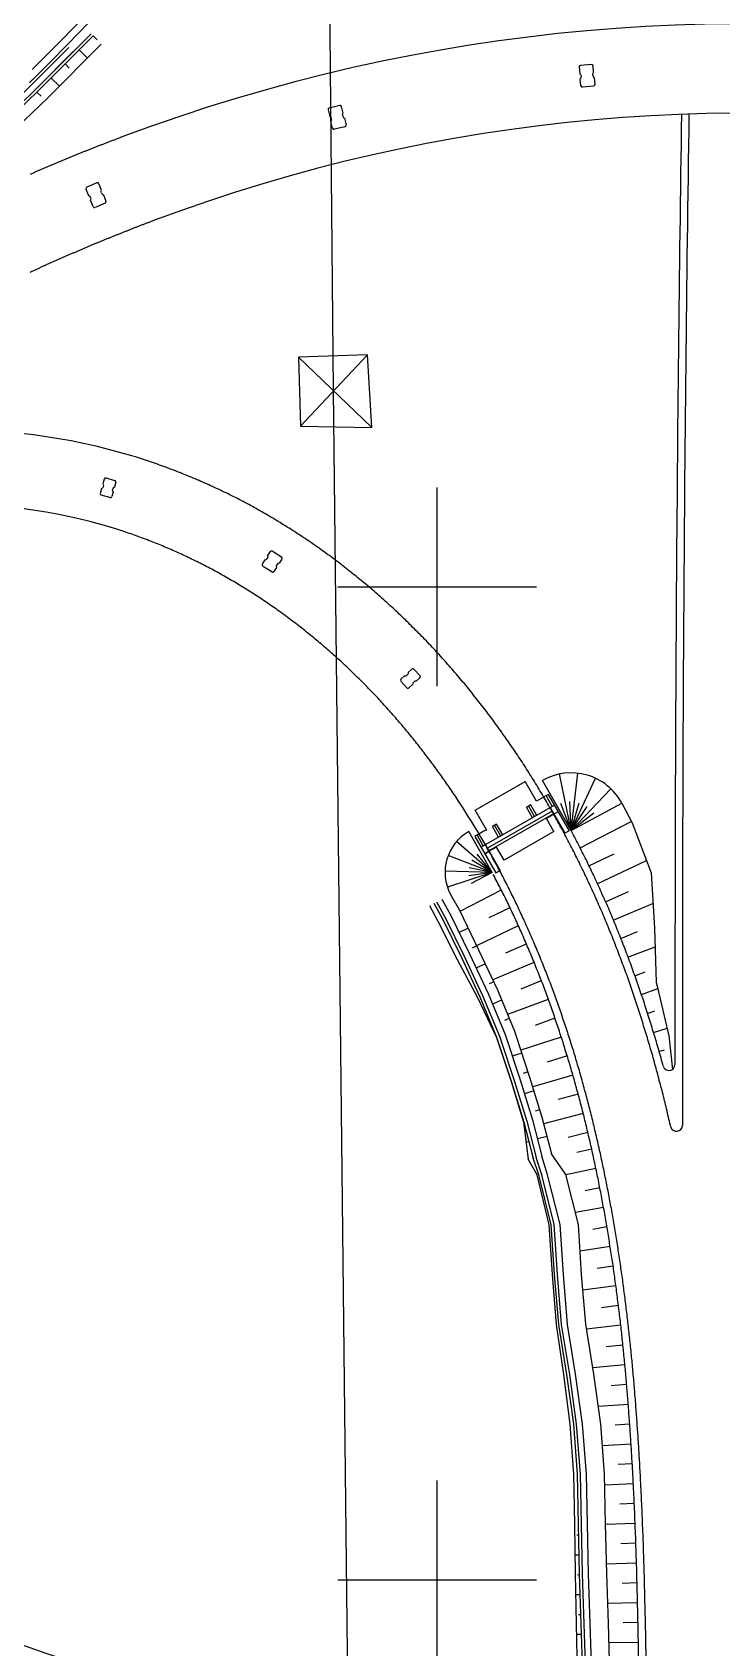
# Model space of a CAD drawing. Header units: inches. Extents: x 499362 to 502582, y 2541888 to 2545349.
# Drawn here: x 501259.3 to 501328.6, y 2543593.2 to 2543755.8 of the extents above; entities that cross this region are included whole.
import ezdxf

# ---------------------------------------------------------------- set-up
doc = ezdxf.new("R2010")
doc.units = ezdxf.units.IN
for name, color, linetype in [('0-段落划分', 2, 'Continuous'), ('坐标网', 2, 'Continuous'), ('桥-立柱', 5, 'Continuous')]:
    doc.layers.add(name, color=color, linetype=linetype)

# ---------------------------------------------------------------- blocks, each defined once
blk = doc.blocks.new('A$C035667EC')
at = {"layer": '桥-立柱', "color": 1, "linetype": 'Continuous'}
for p, q in [((501314.28, 2543752.35), (501314.35, 2543751.65)), ((501315.51, 2543752.61), (501314.42, 2543752.51)), ((501315.74, 2543751.78), (501315.68, 2543752.48)), ((501314.35, 2543751.65), (501314.46, 2543751.56)), ((501314.39, 2543751.15), (501314.48, 2543751.26)), ((501314.46, 2543750.46), (501314.39, 2543751.15)), ((501314.46, 2543751.56), (501314.47, 2543751.41)), ((501314.48, 2543751.26), (501314.47, 2543751.41)), ((501315.65, 2543751.67), (501315.74, 2543751.78)), ((501315.66, 2543751.52), (501315.65, 2543751.67)), ((501315.66, 2543751.52), (501315.68, 2543751.37)), ((501315.68, 2543751.37), (501315.79, 2543751.28)), ((501315.79, 2543751.28), (501315.85, 2543750.59)), ((501315.72, 2543750.42), (501314.62, 2543750.32)), ((501289.02, 2543748.03), (501289.18, 2543747.35)), ((501290.2, 2543748.47), (501289.13, 2543748.21)), ((501289.18, 2543747.35), (501289.3, 2543747.28)), ((501289.3, 2543747.28), (501289.34, 2543747.13)), ((501290.54, 2543747.68), (501290.38, 2543748.36)), ((501290.47, 2543747.56), (501290.54, 2543747.68)), ((501290.51, 2543747.42), (501290.47, 2543747.56)), ((501290.51, 2543747.42), (501290.54, 2543747.27)), ((501290.54, 2543747.27), (501290.66, 2543747.2)), ((501289.3, 2543746.86), (501289.38, 2543746.99)), ((501289.47, 2543746.18), (501289.3, 2543746.86)), ((501289.38, 2543746.99), (501289.34, 2543747.13)), ((501290.72, 2543746.33), (501289.65, 2543746.07)), ((501290.66, 2543747.2), (501290.83, 2543746.52)), ((501264.66, 2543740.06), (501264.92, 2543739.41)), ((501265.76, 2543740.67), (501264.74, 2543740.25)), ((501264.92, 2543739.41), (501265.05, 2543739.35)), ((501265.05, 2543739.35), (501265.11, 2543739.21)), ((501265.17, 2543739.08), (501265.11, 2543739.21)), ((501265.11, 2543738.95), (501265.17, 2543739.08)), ((501266.22, 2543739.94), (501265.96, 2543740.58)), ((501266.16, 2543739.81), (501266.22, 2543739.94)), ((501266.22, 2543739.67), (501266.16, 2543739.81)), ((501266.22, 2543739.67), (501266.28, 2543739.53)), ((501266.28, 2543739.53), (501266.41, 2543739.47)), ((501266.41, 2543739.47), (501266.67, 2543738.82)), ((501265.37, 2543738.3), (501265.11, 2543738.95)), ((501266.59, 2543738.63), (501265.57, 2543738.21)), ((501303.83, 2543677.5), (501308.86, 2543680.39)), ((501309.99, 2543678.42), (501308.86, 2543680.39)), ((501311.16, 2543679.09), (501309.98, 2543678.41)), ((501310.95, 2543678.96), (501311.57, 2543677.88)), ((501311.16, 2543679.09), (501313.26, 2543675.43)), ((501304.96, 2543675.53), (501303.83, 2543677.5)), ((501311.79, 2543678), (501304.41, 2543673.77)), ((501311.55, 2543677.41), (501305.05, 2543673.68)), ((501308.98, 2543677.83), (501309.4, 2543678.07)), ((501309.6, 2543676.75), (501308.98, 2543677.83)), ((501309.8, 2543676.87), (501309.18, 2543677.95)), ((501310.02, 2543676.99), (501309.4, 2543678.07)), ((501311.35, 2543677.76), (501312.83, 2543675.18)), ((501312.16, 2543677.35), (501311.73, 2543677.1)), ((501311.7, 2543677.15), (501305.2, 2543673.42)), ((501305.98, 2543676.11), (501305.56, 2543675.87)), ((501306.18, 2543674.79), (501305.56, 2543675.87)), ((501306.4, 2543674.91), (501305.77, 2543676)), ((501306.6, 2543675.03), (501305.98, 2543676.11)), ((501311.73, 2543677.11), (501310.99, 2543676.68)), ((501311.75, 2543675.36), (501310.99, 2543676.68)), ((501304.7, 2543675.38), (501303.79, 2543674.86)), ((501303.79, 2543674.86), (501305.89, 2543671.2)), ((501304.01, 2543674.98), (501304.63, 2543673.9)), ((501304.98, 2543675.54), (501304.7, 2543675.38)), ((501304.85, 2543674.02), (501306.32, 2543671.45)), ((501311.75, 2543675.36), (501306.72, 2543672.47)), ((501313.26, 2543675.43), (501312.83, 2543675.18)), ((501305.22, 2543673.37), (501304.79, 2543673.12)), ((501304.79, 2543673.12), (501305.22, 2543673.37)), ((501305.96, 2543673.8), (501305.22, 2543673.37)), ((501306.72, 2543672.47), (501305.96, 2543673.8)), ((501305.89, 2543671.2), (501306.32, 2543671.45))]:
    blk.add_line(p, q, dxfattribs=at)
at = {"layer": '桥-立柱', "color": 1, "ltscale": 10}
for p, q in [((501266.23, 2543709.89), (501266.09, 2543709.41)), ((501266.23, 2543709.89), (501266.35, 2543709.96)), ((501266.43, 2543710.25), (501266.35, 2543709.96)), ((501266.49, 2543710.85), (501266.36, 2543710.37)), ((501266.36, 2543710.37), (501266.43, 2543710.25)), ((501266.68, 2543710.96), (501267.54, 2543710.72)), ((501267.39, 2543709.98), (501267.31, 2543709.69)), ((501267.52, 2543710.05), (501267.39, 2543709.98)), ((501267.65, 2543710.54), (501267.52, 2543710.05)), ((501267.07, 2543708.98), (501266.2, 2543709.22)), ((501267.38, 2543709.57), (501267.25, 2543709.09)), ((501267.31, 2543709.69), (501267.38, 2543709.57)), ((501283.2, 2543703.56), (501282.93, 2543703.14)), ((501283.49, 2543703.55), (501284.34, 2543703.01)), ((501282.66, 2543702.72), (501282.39, 2543702.3)), ((501283.37, 2543701.5), (501282.52, 2543702.03)), ((501282.66, 2543702.72), (501282.8, 2543702.75)), ((501282.96, 2543703), (501282.8, 2543702.75)), ((501282.93, 2543703.14), (501282.96, 2543703)), ((501283.84, 2543701.96), (501283.57, 2543701.54)), ((501283.97, 2543702.35), (501283.81, 2543702.1)), ((501283.81, 2543702.1), (501283.84, 2543701.96)), ((501284.11, 2543702.38), (501283.97, 2543702.35)), ((501284.38, 2543702.8), (501284.11, 2543702.38)), ((501296.94, 2543689.83), (501296.34, 2543690.49)), ((501296.71, 2543691.04), (501296.35, 2543690.71)), ((501296.71, 2543691.04), (501296.86, 2543691.04)), ((501297.08, 2543691.24), (501296.86, 2543691.04)), ((501297.45, 2543691.72), (501297.08, 2543691.38)), ((501297.08, 2543691.38), (501297.08, 2543691.24)), ((501297.53, 2543690.3), (501297.52, 2543690.16)), ((501297.75, 2543690.5), (501297.53, 2543690.3)), ((501297.66, 2543691.71), (501298.27, 2543691.05)), ((501297.89, 2543690.5), (501297.75, 2543690.5)), ((501298.26, 2543690.83), (501297.89, 2543690.5)), ((501297.52, 2543690.16), (501297.16, 2543689.82))]:
    blk.add_line(p, q, dxfattribs=at)
at = {"layer": '桥-立柱', "color": 1, "linetype": 'Continuous'}
for centre, start, end in [((501314.43, 2543752.36), 95.2558, 185.2558), ((501315.53, 2543752.46), 5.2558, 95.2558), ((501315.7, 2543750.57), 275.2558, 5.2558), ((501314.61, 2543750.47), 185.2558, 275.2558), ((501289.16, 2543748.07), 103.6817, 193.6817), ((501290.23, 2543748.33), 13.6817, 103.6817), ((501289.61, 2543746.22), 193.6817, 283.6817), ((501290.68, 2543746.48), 283.6817, 13.6817), ((501264.8, 2543740.11), 112.1075, 202.1075), ((501265.82, 2543740.53), 22.1075, 112.1075), ((501265.51, 2543738.35), 202.1075, 292.1075), ((501266.53, 2543738.77), 292.1075, 22.1075)]:
    blk.add_arc(centre, 0.15, start, end, dxfattribs=at)
at = {"layer": '桥-立柱', "color": 1, "ltscale": 10}
for centre, radius, start, end in [((501266.64, 2543710.81), 0.15, 74.5975, 164.5975), ((501267.51, 2543710.58), 0.15, 344.5975, 74.5975), ((501266.24, 2543709.37), 0.15, 164.5975, 254.5975), ((501267.11, 2543709.13), 0.15, 254.5975, 344.5975), ((501283.34, 2543703.33), 0.264, 54.8294, 121.9174), ((501282.66, 2543702.26), 0.264, 172.9019, 239.9899), ((501284.26, 2543702.89), 0.15, 327.4096, 57.4096), ((501283.45, 2543701.62), 0.15, 237.4096, 327.4096), ((501296.45, 2543690.6), 0.15, 132.4882, 222.4882), ((501297.55, 2543691.61), 0.15, 42.4882, 132.4882), ((501298.16, 2543690.95), 0.15, 312.4882, 42.4882), ((501297.05, 2543689.93), 0.15, 222.4882, 312.4882)]:
    blk.add_arc(centre, radius, start, end, dxfattribs=at)
blk = doc.blocks.new('A$C3A006F90')
at = {"layer": '0-段落划分', "color": 2, "linetype": 'Continuous'}
for p, q in [((501287.84, 2543894.84), (501289.54, 2543719.84)), ((501265.38, 2543755.48), (501265.8, 2543755.07)), ((501263.97, 2543754.07), (501264.81, 2543753.23)), ((501262.56, 2543752.65), (501262.98, 2543752.23)), ((501261.15, 2543751.23), (501261.98, 2543750.4)), ((501259.73, 2543749.82), (501260.14, 2543749.4)), ((501293.43, 2543716.04), (501286.04, 2543723.13)), ((501292.98, 2543723.37), (501286.24, 2543716.19)), ((501289.54, 2543719.84), (501292.03, 2543493.62)), ((501313.47, 2543675.48), (501312.32, 2543681.16)), ((501313.47, 2543675.48), (501314.16, 2543681.23)), ((501313.47, 2543675.48), (501315.94, 2543680.72)), ((501313.47, 2543675.48), (501310.59, 2543680.51)), ((501313.47, 2543675.48), (501317.46, 2543679.67)), ((501313.47, 2543675.48), (501312.45, 2543678.19)), ((501313.47, 2543675.48), (501313.35, 2543678.37)), ((501313.47, 2543675.48), (501314.27, 2543678.26)), ((501313.47, 2543675.48), (501318.58, 2543678.2)), ((501313.47, 2543675.48), (501315.1, 2543677.87)), ((501313.47, 2543675.48), (501315.77, 2543677.23)), ((501314.39, 2543673.71), (501319.52, 2543676.37)), ((501305.52, 2543671.25), (501301.94, 2543674.34)), ((501305.52, 2543671.25), (501303.19, 2543675.37)), ((501305.52, 2543671.25), (501301.11, 2543672.95)), ((501305.52, 2543671.25), (501303.49, 2543672.47)), ((501305.52, 2543671.25), (501304.02, 2543673.08)), ((501315.25, 2543671.9), (501317.79, 2543673.12)), ((501316.11, 2543670.1), (501321.05, 2543672.45)), ((501305.52, 2543671.25), (501300.79, 2543671.37)), ((501305.52, 2543671.25), (501301.03, 2543669.77)), ((501305.52, 2543671.25), (501303.18, 2543670.9)), ((501305.52, 2543671.25), (501303.2, 2543671.71)), ((501305.52, 2543671.25), (501303.43, 2543670.14)), ((501306.44, 2543669.47), (501302.28, 2543667.32)), ((501316.93, 2543668.27), (501319.25, 2543669.32)), ((501307.3, 2543667.67), (501305.2, 2543666.66)), ((501317.71, 2543666.43), (501321.71, 2543668.11)), ((501303.1, 2543665.63), (501302.2, 2543665.2)), ((501308.16, 2543665.86), (501303.96, 2543663.86)), ((501318.48, 2543664.59), (501320.16, 2543665.29)), ((501303.98, 2543663.84), (501303.53, 2543663.62)), ((501308.96, 2543664.03), (501306.86, 2543663.11)), ((501319.18, 2543662.71), (501321.92, 2543663.74)), ((501304.83, 2543662.03), (501303.93, 2543661.6)), ((501309.73, 2543662.18), (501305.58, 2543660.44)), ((501319.87, 2543660.84), (501320.93, 2543661.22)), ((501305.68, 2543660.22), (501305.23, 2543660.01)), ((501310.47, 2543660.33), (501308.41, 2543659.5)), ((501320.54, 2543658.95), (501322.2, 2543659.54)), ((501306.48, 2543658.38), (501305.56, 2543657.98)), ((501311.16, 2543658.45), (501307.07, 2543656.95)), ((501307.24, 2543656.53), (501306.78, 2543656.34)), ((501311.85, 2543656.57), (501309.84, 2543655.83)), ((501321.15, 2543657.04), (501321.91, 2543657.29)), ((501312.46, 2543654.67), (501308.4, 2543653.36)), ((501321.75, 2543655.14), (501323.12, 2543655.57)), ((501308.5, 2543653.05), (501307.55, 2543652.74)), ((501322.31, 2543653.22), (501322.88, 2543653.38)), ((501313.07, 2543652.76), (501311.05, 2543652.12)), ((501309.13, 2543651.15), (501308.66, 2543651)), ((501313.63, 2543650.84), (501309.61, 2543649.65)), ((501309.73, 2543649.25), (501308.78, 2543648.95)), ((501314.17, 2543648.91), (501312.17, 2543648.36)), ((501310.32, 2543647.33), (501309.84, 2543647.19)), ((501314.68, 2543646.98), (501310.71, 2543645.93)), ((501315.15, 2543645.04), (501313.17, 2543644.56)), ((501308.92, 2543644.12), (501309.21, 2543644.16)), ((501311.05, 2543644.65), (501310.08, 2543644.4)), ((501315.54, 2543643.39), (501314.04, 2543643.04)), ((501315.97, 2543641.43), (501312.94, 2543640.8)), ((501316.37, 2543639.47), (501314.9, 2543639.18)), ((501316.74, 2543637.51), (501313.9, 2543636.99)), ((501317.08, 2543635.54), (501315.67, 2543635.29)), ((501317.4, 2543633.56), (501314.37, 2543633.09)), ((501317.7, 2543631.59), (501316.1, 2543631.35)), ((501317.98, 2543629.61), (501314.66, 2543629.17)), ((501318.23, 2543627.62), (501316.53, 2543627.41)), ((501318.47, 2543625.64), (501315.03, 2543625.25)), ((501318.68, 2543623.65), (501317.01, 2543623.47)), ((501318.88, 2543621.66), (501315.65, 2543621.36)), ((501319.06, 2543619.67), (501317.5, 2543619.53)), ((501319.23, 2543617.67), (501316.21, 2543617.45)), ((501319.37, 2543615.68), (501317.92, 2543615.58)), ((501319.51, 2543613.68), (501316.63, 2543613.49)), ((501319.63, 2543611.69), (501318.2, 2543611.61)), ((501319.73, 2543609.69), (501316.86, 2543609.54)), ((501319.83, 2543607.69), (501318.37, 2543607.63)), ((501319.91, 2543605.69), (501316.94, 2543605.57)), ((501314.24, 2543604.5), (501314.05, 2543604.5)), ((501314.28, 2543602.5), (501313.89, 2543602.49)), ((501319.99, 2543603.69), (501318.49, 2543603.64)), ((501320.05, 2543601.7), (501317.03, 2543601.6)), ((501314.32, 2543600.5), (501314.12, 2543600.49)), ((501320.11, 2543599.7), (501318.6, 2543599.65)), ((501314.39, 2543598.5), (501313.96, 2543598.49)), ((501320.16, 2543597.7), (501317.16, 2543597.63)), ((501314.46, 2543596.5), (501314.23, 2543596.5)), ((501314.53, 2543594.5), (501314.04, 2543594.49)), ((501320.2, 2543595.7), (501318.71, 2543595.67)), ((501320.24, 2543593.7), (501317.29, 2543593.65))]:
    blk.add_line(p, q, dxfattribs=at)
at = {"layer": '0-段落划分', "color": 2, "linetype": 'Continuous', "flags": 128}
for points in [[(501265.17, 2543755.7), (501259.71, 2543750.21), (501255.98, 2543746.59), (501252.19, 2543743.04), (501248.34, 2543739.55), (501244.4, 2543736.16), (501244.4, 2543736.16)], [(501265.38, 2543755.48), (501259.92, 2543750), (501256.19, 2543746.38), (501252.39, 2543742.82), (501248.54, 2543739.33), (501244.6, 2543735.93), (501244.6, 2543735.93)], [(501262.94, 2543754.31), (501259.29, 2543750.64), (501255.57, 2543747.03), (501251.79, 2543743.48), (501247.95, 2543740.01), (501244.02, 2543736.62), (501244.02, 2543736.62)], [(501263.37, 2543753.89), (501259.71, 2543750.21), (501255.98, 2543746.59), (501252.19, 2543743.04), (501248.34, 2543739.55), (501244.4, 2543736.16), (501244.4, 2543736.16)], [(501266.2, 2543754.63), (501260.74, 2543749.16), (501256.97, 2543745.55), (501253.12, 2543742.02), (501249.19, 2543738.58), (501245.21, 2543735.2), (501245.21, 2543735.2)], [(501318.58, 2543678.2), (501319.6, 2543676.23)], [(501319.6, 2543676.23), (501321.52, 2543671.21), (501321.86, 2543665.62), (501322.03, 2543660.16), (501322.14, 2543659.8)], [(501299.23, 2543667.9), (501300.07, 2543666.34)], [(501299.67, 2543668.13), (501300.53, 2543666.57)], [(501299.93, 2543668.27), (501300.8, 2543666.71)], [(501299.93, 2543668.27), (501300.8, 2543666.71)], [(501300.46, 2543668.55), (501301.33, 2543666.98)], [(501300.46, 2543668.55), (501301.33, 2543666.98)], [(501301.35, 2543669.02), (501302.23, 2543667.43)], [(501300.07, 2543666.34), (501302, 2543662.49), (501304.06, 2543658.64), (501305.95, 2543654.63), (501306.06, 2543654.33)], [(501300.53, 2543666.57), (501302.43, 2543662.69), (501304.29, 2543658.73), (501305.97, 2543654.64), (501306.07, 2543654.34)], [(501300.8, 2543666.71), (501302.7, 2543662.81), (501304.56, 2543658.84), (501306.25, 2543654.74), (501306.36, 2543654.44)], [(501300.8, 2543666.71), (501302.7, 2543662.81), (501304.56, 2543658.84), (501306.25, 2543654.74), (501306.36, 2543654.44)], [(501301.33, 2543666.98), (501303.25, 2543663.05), (501305.12, 2543659.05), (501306.82, 2543654.93), (501306.93, 2543654.63)], [(501301.33, 2543666.98), (501303.25, 2543663.05), (501305.12, 2543659.05), (501306.82, 2543654.93), (501306.93, 2543654.63)], [(501302.23, 2543667.43), (501304.16, 2543663.46), (501306.05, 2543659.42), (501307.77, 2543655.26), (501307.87, 2543654.95)], [(501322.14, 2543659.8), (501323.31, 2543654.79), (501323.67, 2543651.41)], [(501306.93, 2543654.63), (501308.34, 2543650.36), (501309.58, 2543646.34)], [(501306.93, 2543654.63), (501308.34, 2543650.36), (501309.58, 2543646.34)], [(501307.87, 2543654.95), (501309.3, 2543650.64), (501310.54, 2543646.59)], [(501306.06, 2543654.33), (501307.46, 2543650.1), (501308.67, 2543646.1)], [(501306.07, 2543654.34), (501307.48, 2543650.11), (501308.7, 2543646.11)], [(501306.36, 2543654.44), (501307.77, 2543650.19), (501309, 2543646.19)], [(501306.36, 2543654.44), (501307.77, 2543650.19), (501309, 2543646.19)], [(501310.54, 2543646.59), (501311.5, 2543642.91)], [(501308.67, 2543646.1), (501309.14, 2543642.37)], [(501308.7, 2543646.11), (501309.64, 2543642.48)], [(501309, 2543646.19), (501309.94, 2543642.55)], [(501309, 2543646.19), (501309.94, 2543642.55)], [(501309.58, 2543646.34), (501310.52, 2543642.68)], [(501309.58, 2543646.34), (501310.52, 2543642.68)], [(501311.59, 2543630.75), (501311.28, 2543635.77), (501310.06, 2543640.8), (501309.14, 2543642.37)], [(501311.79, 2543630.75), (501311.48, 2543635.77), (501310.21, 2543640.8), (501309.64, 2543642.48)], [(501312.09, 2543630.75), (501311.78, 2543635.78), (501310.51, 2543640.8), (501309.94, 2543642.55)], [(501312.69, 2543630.75), (501312.38, 2543635.78), (501311.11, 2543640.8), (501310.52, 2543642.68)], [(501314.52, 2543630.76), (501314.21, 2543635.79), (501312.94, 2543640.81), (501311.5, 2543642.91)], [(501313.85, 2543605.63), (501313.75, 2543610.65), (501313.39, 2543615.68), (501312.74, 2543620.7), (501311.99, 2543625.72), (501311.59, 2543630.75), (501311.59, 2543630.75)], [(501314.21, 2543605.63), (501314.11, 2543610.66), (501313.73, 2543615.68), (501313.03, 2543620.7), (501312.22, 2543625.72), (501311.79, 2543630.75), (501311.79, 2543630.75)], [(501314.51, 2543605.63), (501314.41, 2543610.66), (501314.03, 2543615.68), (501313.33, 2543620.7), (501312.52, 2543625.72), (501312.09, 2543630.75), (501312.09, 2543630.75)], [(501314.51, 2543605.63), (501314.41, 2543610.66), (501314.03, 2543615.68), (501313.33, 2543620.7), (501312.52, 2543625.72), (501312.09, 2543630.75), (501312.09, 2543630.75)], [(501315.11, 2543605.64), (501315.01, 2543610.66), (501314.63, 2543615.69), (501313.93, 2543620.71), (501313.12, 2543625.73), (501312.69, 2543630.75), (501312.69, 2543630.75)], [(501315.11, 2543605.64), (501315.01, 2543610.66), (501314.63, 2543615.69), (501313.93, 2543620.71), (501313.12, 2543625.73), (501312.69, 2543630.75), (501312.69, 2543630.75)], [(501316.94, 2543605.65), (501316.84, 2543610.68), (501316.46, 2543615.7), (501315.76, 2543620.72), (501314.95, 2543625.74), (501314.52, 2543630.76), (501314.52, 2543630.76)], [(501314.26, 2543580.5), (501314.19, 2543585.53), (501314.11, 2543590.55), (501314.02, 2543595.58), (501313.92, 2543600.6), (501313.85, 2543605.63), (501313.85, 2543605.63)], [(501314.84, 2543580.51), (501314.77, 2543585.53), (501314.65, 2543590.56), (501314.49, 2543595.58), (501314.32, 2543600.61), (501314.21, 2543605.63), (501314.21, 2543605.63)], [(501315.14, 2543580.51), (501315.07, 2543585.54), (501314.95, 2543590.56), (501314.79, 2543595.58), (501314.62, 2543600.61), (501314.51, 2543605.63), (501314.51, 2543605.63)], [(501315.14, 2543580.51), (501315.07, 2543585.54), (501314.95, 2543590.56), (501314.79, 2543595.58), (501314.62, 2543600.61), (501314.51, 2543605.63), (501314.51, 2543605.63)], [(501315.74, 2543580.52), (501315.67, 2543585.54), (501315.55, 2543590.57), (501315.39, 2543595.59), (501315.22, 2543600.61), (501315.11, 2543605.64), (501315.11, 2543605.64)], [(501315.74, 2543580.52), (501315.67, 2543585.54), (501315.55, 2543590.57), (501315.39, 2543595.59), (501315.22, 2543600.61), (501315.11, 2543605.64), (501315.11, 2543605.64)], [(501317.57, 2543580.54), (501317.5, 2543585.57), (501317.38, 2543590.59), (501317.23, 2543595.61), (501317.05, 2543600.63), (501316.94, 2543605.65), (501316.94, 2543605.65)]]:
    blk.add_lwpolyline(points, dxfattribs=at)
at = {"layer": '0-段落划分', "color": 2, "flags": 128}
for points in [[(501258.99, 2543750.78, -0.000269), (501259.19, 2543750.98, -0.00027), (501259.39, 2543751.17, -0.000272), (501259.59, 2543751.37, -0.000271), (501259.79, 2543751.57, -0.000271)], [(501268.36, 2543745.33, -0.000513), (501268.05, 2543745.21, -0.000534), (501267.72, 2543745.08, -0.00053), (501267.4, 2543744.96, -0.000527), (501267.07, 2543744.84, -0.000524), (501266.75, 2543744.71, -0.000521), (501266.42, 2543744.58, -0.000517), (501266.1, 2543744.46, -0.000514), (501265.77, 2543744.33, -0.000511), (501265.45, 2543744.2, -0.000508), (501265.12, 2543744.07, -0.000504), (501264.8, 2543743.95, -0.000501), (501264.48, 2543743.82, -0.000498), (501264.16, 2543743.69, -0.000495), (501263.83, 2543743.56, -0.000491), (501263.51, 2543743.42, -0.000488), (501263.19, 2543743.29, -0.000485), (501262.87, 2543743.16, -0.000482), (501262.55, 2543743.03, -0.000479), (501262.23, 2543742.89, -0.000475), (501261.91, 2543742.76, -0.000472), (501261.59, 2543742.63, -0.000469), (501261.27, 2543742.49, -0.000466), (501260.95, 2543742.36, -0.000463), (501260.63, 2543742.22, -0.000459), (501260.31, 2543742.08, -0.000456), (501259.99, 2543741.95, -0.000453), (501259.67, 2543741.81, -0.00045), (501259.35, 2543741.67, -0.000447), (501259.03, 2543741.53, -0.000443)], [(501271.54, 2543736.91, -0.000486), (501271.23, 2543736.79, -0.00048), (501270.92, 2543736.67, -0.000478), (501270.61, 2543736.55, -0.000475), (501270.3, 2543736.44, -0.000472), (501269.99, 2543736.32, -0.00047), (501269.68, 2543736.2, -0.000467), (501269.37, 2543736.08, -0.000465), (501269.07, 2543735.95, -0.000462), (501268.76, 2543735.83, -0.000459), (501268.45, 2543735.71, -0.000457), (501268.14, 2543735.59, -0.000454), (501267.83, 2543735.46, -0.000451), (501267.53, 2543735.34, -0.000449), (501267.22, 2543735.22, -0.000446), (501266.91, 2543735.09, -0.000443), (501266.6, 2543734.97, -0.000441), (501266.3, 2543734.84, -0.000438), (501265.99, 2543734.71, -0.000435), (501265.69, 2543734.59, -0.000433), (501265.38, 2543734.46, -0.00043), (501265.07, 2543734.33, -0.000427), (501264.77, 2543734.2, -0.000425), (501264.46, 2543734.07, -0.000422), (501264.16, 2543733.94, -0.000419), (501263.85, 2543733.81, -0.000417), (501263.55, 2543733.68, -0.000414), (501263.24, 2543733.55, -0.000411), (501262.94, 2543733.42, -0.000409), (501262.64, 2543733.29, -0.000406), (501262.33, 2543733.15, -0.000403), (501262.03, 2543733.02, -0.000401), (501261.72, 2543732.88, -0.000398), (501261.42, 2543732.75, -0.000395), (501261.12, 2543732.62, -0.000392), (501260.81, 2543732.48, -0.00039), (501260.51, 2543732.34, -0.000387), (501260.21, 2543732.21, -0.000384), (501259.91, 2543732.07, -0.000382), (501259.61, 2543731.93, -0.000379), (501259.3, 2543731.8, -0.000376), (501259, 2543731.66, -0.000374)], [(501323.5, 2543645.63), (501323.42, 2543645.98, -0.001472), (501323.22, 2543646.81, -0.001492), (501323.03, 2543647.64, -0.001512), (501322.82, 2543648.46, -0.001533), (501322.62, 2543649.28, -0.001553), (501322.4, 2543650.1, -0.001573), (501322.19, 2543650.92, -0.001593), (501321.97, 2543651.74, -0.001613), (501321.74, 2543652.56, -0.001633), (501321.5, 2543653.37, -0.001653), (501321.27, 2543654.19, -0.001673), (501321.02, 2543655, -0.001693), (501320.77, 2543655.81, -0.001713), (501320.52, 2543656.62, -0.001733), (501320.26, 2543657.43, -0.001754), (501320, 2543658.24, -0.001774), (501319.72, 2543659.04, -0.001794), (501319.45, 2543659.85, -0.001814), (501319.17, 2543660.65, -0.001834), (501318.88, 2543661.45, -0.001854), (501318.58, 2543662.24, -0.001875), (501318.28, 2543663.04, -0.001895), (501317.98, 2543663.83, -0.001915), (501317.67, 2543664.62, -0.001935), (501317.35, 2543665.41, -0.001955), (501317.03, 2543666.19, -0.001976), (501316.7, 2543666.98, -0.001996), (501316.36, 2543667.76, -0.002016), (501316.02, 2543668.54, -0.002036), (501315.67, 2543669.31, -0.002057), (501315.31, 2543670.08, -0.002077), (501314.95, 2543670.85, -0.002097), (501314.59, 2543671.62, -0.002117), (501314.21, 2543672.39, -0.002138), (501313.83, 2543673.15, -0.002158), (501313.45, 2543673.9, -0.002178), (501313.05, 2543674.66, -0.002198), (501312.66, 2543675.41, -0.002219), (501312.25, 2543676.16, -0.002239), (501311.84, 2543676.9, -0.002259), (501311.42, 2543677.64, -0.00228), (501310.99, 2543678.38, -0.0023), (501310.56, 2543679.11, -0.00232), (501310.12, 2543679.84, -0.002341), (501309.68, 2543680.57, -0.002361), (501309.22, 2543681.29, -0.002382), (501308.77, 2543682.01, -0.002402), (501308.3, 2543682.72, -0.002422), (501307.83, 2543683.43, -0.002443), (501307.35, 2543684.13, -0.002463), (501306.86, 2543684.83, -0.002483), (501306.37, 2543685.53, -0.002504), (501305.87, 2543686.22, -0.002524), (501305.36, 2543686.9, -0.002545), (501304.85, 2543687.58, -0.002565), (501304.33, 2543688.26, -0.002586), (501303.8, 2543688.93, -0.002606), (501303.27, 2543689.59, -0.002627), (501302.73, 2543690.25, -0.002647), (501302.18, 2543690.9, -0.002667), (501301.63, 2543691.55, -0.002688), (501301.07, 2543692.19, -0.002708), (501300.5, 2543692.83, -0.002729), (501299.93, 2543693.46, -0.002749), (501299.35, 2543694.09, -0.00277), (501298.76, 2543694.7, -0.00279), (501298.16, 2543695.31, -0.002811), (501297.56, 2543695.92, -0.002831), (501296.95, 2543696.52, -0.002852), (501296.34, 2543697.11, -0.002873), (501295.72, 2543697.7, -0.002893), (501295.09, 2543698.27, -0.002914), (501294.46, 2543698.84, -0.002934), (501293.82, 2543699.41, -0.002955), (501293.17, 2543699.97, -0.002975), (501292.51, 2543700.51, -0.002996), (501291.85, 2543701.06, -0.003017), (501291.19, 2543701.59, -0.003037), (501290.52, 2543702.12, -0.003058), (501289.84, 2543702.63, -0.003078), (501289.15, 2543703.14, -0.003099), (501288.46, 2543703.64, -0.00312), (501287.76, 2543704.14, -0.00314), (501287.06, 2543704.62, -0.003161), (501286.35, 2543705.1, -0.003182), (501285.63, 2543705.57, -0.003202), (501284.91, 2543706.02, -0.003223), (501284.19, 2543706.47, -0.003244), (501283.45, 2543706.91, -0.003264), (501282.72, 2543707.35, -0.003285), (501281.97, 2543707.77, -0.003306), (501281.22, 2543708.18, -0.003327), (501280.47, 2543708.58, -0.003347), (501279.71, 2543708.98, -0.003368), (501278.95, 2543709.36, -0.003389), (501278.18, 2543709.73, -0.003409), (501277.4, 2543710.1, -0.00343), (501276.62, 2543710.45, -0.003451), (501275.84, 2543710.79, -0.003472), (501275.05, 2543711.12, -0.003492), (501274.26, 2543711.44, -0.003513), (501273.46, 2543711.75, -0.003534), (501272.66, 2543712.05, -0.003555), (501271.85, 2543712.34, -0.003576), (501271.04, 2543712.62, -0.003596), (501270.23, 2543712.89, -0.003558), (501269.43, 2543713.14, -0.003558)], [(501321.02, 2543592.1, -0.000202), (501321.01, 2543592.94, -0.000221), (501320.99, 2543593.78, -0.00024), (501320.98, 2543594.61, -0.000259), (501320.96, 2543595.45, -0.000278), (501320.94, 2543596.28, -0.000297), (501320.92, 2543597.11, -0.000315), (501320.9, 2543597.95, -0.000334), (501320.88, 2543598.78, -0.000353), (501320.86, 2543599.61, -0.000371), (501320.84, 2543600.45, -0.00039), (501320.82, 2543601.28, -0.000408), (501320.79, 2543602.11, -0.000427), (501320.76, 2543602.94, -0.000445), (501320.74, 2543603.77, -0.000464), (501320.71, 2543604.6, -0.000482), (501320.67, 2543605.43, -0.0005), (501320.64, 2543606.25, -0.000519), (501320.61, 2543607.08, -0.000537), (501320.57, 2543607.91, -0.000555), (501320.53, 2543608.73, -0.000573), (501320.49, 2543609.56, -0.000591), (501320.45, 2543610.38, -0.000609), (501320.4, 2543611.21, -0.000627), (501320.36, 2543612.03, -0.000645), (501320.31, 2543612.86, -0.000663), (501320.26, 2543613.68, -0.000681), (501320.21, 2543614.5, -0.000699), (501320.15, 2543615.32, -0.000716), (501320.09, 2543616.14, -0.000734), (501320.03, 2543616.96, -0.000752), (501319.97, 2543617.78, -0.00077), (501319.9, 2543618.6, -0.000787), (501319.84, 2543619.42, -0.000805), (501319.77, 2543620.23, -0.000822), (501319.69, 2543621.05, -0.00084), (501319.62, 2543621.87, -0.000857), (501319.54, 2543622.68, -0.000874), (501319.46, 2543623.49, -0.000892), (501319.37, 2543624.31, -0.000909), (501319.28, 2543625.12, -0.000926), (501319.19, 2543625.93, -0.000944), (501319.1, 2543626.74, -0.000961), (501319, 2543627.55, -0.000978), (501318.9, 2543628.36, -0.000995), (501318.79, 2543629.17, -0.001012), (501318.69, 2543629.97, -0.001029), (501318.58, 2543630.78, -0.001046), (501318.46, 2543631.59, -0.001063), (501318.34, 2543632.39, -0.00108), (501318.22, 2543633.19, -0.001096), (501318.1, 2543633.99, -0.001113), (501317.97, 2543634.79, -0.00113), (501317.83, 2543635.59, -0.001147), (501317.7, 2543636.39, -0.001163), (501317.56, 2543637.19, -0.00118), (501317.41, 2543637.99, -0.001197), (501317.26, 2543638.78, -0.001213), (501317.11, 2543639.57, -0.00123), (501316.95, 2543640.36, -0.001246), (501316.79, 2543641.16, -0.001262), (501316.63, 2543641.94, -0.001279), (501316.46, 2543642.73, -0.001295), (501316.28, 2543643.52, -0.001311), (501316.11, 2543644.3, -0.001328), (501315.92, 2543645.09, -0.001344), (501315.74, 2543645.87, -0.00136), (501315.55, 2543646.65, -0.001376), (501315.35, 2543647.43, -0.001392), (501315.15, 2543648.2, -0.001408), (501314.94, 2543648.98, -0.001424), (501314.73, 2543649.75, -0.00144), (501314.52, 2543650.52, -0.001456), (501314.3, 2543651.29, -0.001472), (501314.07, 2543652.06, -0.001488), (501313.85, 2543652.83, -0.001504), (501313.61, 2543653.59, -0.001519), (501313.37, 2543654.35, -0.001535), (501313.13, 2543655.11, -0.001551), (501312.88, 2543655.87, -0.001566), (501312.62, 2543656.62, -0.001582), (501312.37, 2543657.38, -0.001597), (501312.1, 2543658.13, -0.001613), (501311.83, 2543658.88, -0.001628), (501311.56, 2543659.62, -0.001644), (501311.28, 2543660.36, -0.001659), (501310.99, 2543661.11, -0.001675), (501310.7, 2543661.84, -0.00169), (501310.4, 2543662.58, -0.001705), (501310.1, 2543663.31, -0.00172), (501309.79, 2543664.04, -0.001736), (501309.48, 2543664.77, -0.001751), (501309.16, 2543665.49, -0.001766), (501308.84, 2543666.21, -0.001781), (501308.51, 2543666.93, -0.001796), (501308.18, 2543667.64, -0.001811), (501307.84, 2543668.36, -0.001826), (501307.49, 2543669.06, -0.001841), (501307.14, 2543669.77, -0.001856), (501306.78, 2543670.47, -0.001871), (501306.42, 2543671.17, -0.001885), (501306.05, 2543671.86, -0.0019), (501305.67, 2543672.55, -0.001915), (501305.29, 2543673.24, -0.00193), (501304.91, 2543673.92, -0.001944), (501304.51, 2543674.6, -0.001959), (501304.12, 2543675.28, -0.001973), (501303.71, 2543675.95, -0.001988), (501303.3, 2543676.61, -0.002002), (501302.89, 2543677.28, -0.002017), (501302.47, 2543677.93, -0.002031), (501302.04, 2543678.59, -0.002046), (501301.61, 2543679.24, -0.00206), (501301.17, 2543679.88, -0.002074), (501300.72, 2543680.52, -0.002089), (501300.27, 2543681.16, -0.002103), (501299.82, 2543681.79, -0.002117), (501299.35, 2543682.41, -0.002131), (501298.89, 2543683.03, -0.002145), (501298.41, 2543683.65, -0.002159), (501297.93, 2543684.26, -0.002173), (501297.45, 2543684.87, -0.002187), (501296.95, 2543685.47, -0.002201), (501296.46, 2543686.06, -0.002215), (501295.95, 2543686.65, -0.002229), (501295.44, 2543687.23, -0.002243), (501294.93, 2543687.81, -0.002257), (501294.41, 2543688.38, -0.002271), (501293.88, 2543688.95, -0.002284), (501293.35, 2543689.5, -0.002298), (501292.81, 2543690.06, -0.002312), (501292.27, 2543690.6, -0.002325), (501291.72, 2543691.15, -0.002339), (501291.17, 2543691.68, -0.002352), (501290.61, 2543692.21, -0.002366), (501290.04, 2543692.73, -0.002379), (501289.47, 2543693.24, -0.002393), (501288.89, 2543693.75, -0.002406), (501288.31, 2543694.25, -0.00242), (501287.72, 2543694.74, -0.002433), (501287.13, 2543695.23, -0.002446), (501286.53, 2543695.71, -0.00246), (501285.93, 2543696.18, -0.002473), (501285.32, 2543696.64, -0.002486), (501284.71, 2543697.1, -0.002499), (501284.09, 2543697.55, -0.002512), (501283.47, 2543697.99, -0.002525), (501282.84, 2543698.42, -0.002538), (501282.21, 2543698.85, -0.002551), (501281.57, 2543699.26, -0.002564), (501280.93, 2543699.67, -0.002577), (501280.28, 2543700.07, -0.00259), (501279.63, 2543700.46, -0.002603), (501278.97, 2543700.85, -0.002616), (501278.31, 2543701.22, -0.002629), (501277.65, 2543701.59, -0.002642), (501276.98, 2543701.94, -0.002654), (501276.31, 2543702.29, -0.002667), (501275.63, 2543702.63, -0.00268), (501274.95, 2543702.96, -0.002692), (501274.26, 2543703.28, -0.002705), (501273.58, 2543703.59, -0.002717), (501272.88, 2543703.9, -0.00273), (501272.19, 2543704.19, -0.002742), (501271.49, 2543704.47, -0.002755), (501270.79, 2543704.75, -0.002767), (501270.08, 2543705.01, -0.00278), (501269.37, 2543705.26, -0.002792), (501268.66, 2543705.51, -0.002804), (501267.95, 2543705.74, -0.003159), (501267.14, 2543705.99, -0.003159)], [(501322.74, 2543651.75), (501322.69, 2543651.94, -0.001631), (501322.46, 2543652.76, -0.001652), (501322.23, 2543653.58, -0.001672), (501321.99, 2543654.4, -0.001693), (501321.74, 2543655.22, -0.001713), (501321.49, 2543656.04, -0.001734), (501321.24, 2543656.85, -0.001755), (501320.97, 2543657.66, -0.001775), (501320.71, 2543658.48, -0.001796), (501320.43, 2543659.28, -0.001817), (501320.16, 2543660.09, -0.001837), (501319.87, 2543660.9, -0.001858), (501319.58, 2543661.7, -0.001879), (501319.29, 2543662.5, -0.001899), (501318.98, 2543663.3, -0.00192), (501318.68, 2543664.1, -0.001941), (501318.36, 2543664.9, -0.001962), (501318.04, 2543665.69, -0.001982), (501317.72, 2543666.48, -0.002003), (501317.39, 2543667.27, -0.002024), (501317.05, 2543668.06, -0.002045), (501316.7, 2543668.84, -0.002066), (501316.35, 2543669.62, -0.002086), (501316, 2543670.4, -0.002107), (501315.63, 2543671.18, -0.002128), (501315.26, 2543671.95, -0.002149), (501314.89, 2543672.72, -0.00217), (501314.5, 2543673.48, -0.002191), (501314.11, 2543674.25, -0.002212), (501313.72, 2543675.01, -0.001548), (501313.44, 2543675.53, -0.001548)], [(501320.27, 2543592.09, -0.000202), (501320.26, 2543592.93, -0.000221), (501320.24, 2543593.76, -0.00024), (501320.23, 2543594.6, -0.000258), (501320.21, 2543595.43, -0.000277), (501320.19, 2543596.26, -0.000296), (501320.17, 2543597.1, -0.000315), (501320.15, 2543597.93, -0.000333), (501320.13, 2543598.76, -0.000352), (501320.11, 2543599.59, -0.00037), (501320.09, 2543600.42, -0.000389), (501320.07, 2543601.25, -0.000407), (501320.04, 2543602.08, -0.000426), (501320.01, 2543602.91, -0.000444), (501319.99, 2543603.74, -0.000462), (501319.96, 2543604.57, -0.00048), (501319.92, 2543605.4, -0.000499), (501319.89, 2543606.22, -0.000517), (501319.86, 2543607.05, -0.000535), (501319.82, 2543607.87, -0.000553), (501319.78, 2543608.7, -0.000571), (501319.74, 2543609.52, -0.000589), (501319.7, 2543610.35, -0.000606), (501319.66, 2543611.17, -0.000624), (501319.61, 2543611.99, -0.000642), (501319.56, 2543612.81, -0.00066), (501319.51, 2543613.63, -0.000677), (501319.46, 2543614.45, -0.000695), (501319.4, 2543615.27, -0.000713), (501319.34, 2543616.09, -0.00073), (501319.28, 2543616.91, -0.000748), (501319.22, 2543617.72, -0.000765), (501319.16, 2543618.54, -0.000782), (501319.09, 2543619.35, -0.0008), (501319.02, 2543620.17, -0.000817), (501318.95, 2543620.98, -0.000834), (501318.87, 2543621.79, -0.000852), (501318.79, 2543622.61, -0.000869), (501318.71, 2543623.42, -0.000886), (501318.62, 2543624.23, -0.000903), (501318.54, 2543625.04, -0.00092), (501318.45, 2543625.85, -0.000937), (501318.35, 2543626.65, -0.000954), (501318.25, 2543627.46, -0.000971), (501318.15, 2543628.27, -0.000987), (501318.05, 2543629.07, -0.001004), (501317.94, 2543629.87, -0.001021), (501317.83, 2543630.68, -0.001038), (501317.72, 2543631.48, -0.001054), (501317.6, 2543632.28, -0.001071), (501317.48, 2543633.08, -0.001087), (501317.35, 2543633.88, -0.001104), (501317.23, 2543634.67, -0.00112), (501317.09, 2543635.47, -0.001137), (501316.96, 2543636.26, -0.001153), (501316.82, 2543637.06, -0.001169), (501316.67, 2543637.85, -0.001185), (501316.53, 2543638.64, -0.001202), (501316.37, 2543639.43, -0.001218), (501316.22, 2543640.22, -0.001234), (501316.06, 2543641, -0.00125), (501315.89, 2543641.79, -0.001266), (501315.72, 2543642.57, -0.001282), (501315.55, 2543643.36, -0.001298), (501315.38, 2543644.14, -0.001314), (501315.19, 2543644.92, -0.00133), (501315.01, 2543645.69, -0.001346), (501314.82, 2543646.47, -0.001361), (501314.62, 2543647.24, -0.001377), (501314.42, 2543648.01, -0.001393), (501314.22, 2543648.79, -0.001408), (501314.01, 2543649.55, -0.001424), (501313.8, 2543650.32, -0.001439), (501313.58, 2543651.09, -0.001455), (501313.36, 2543651.85, -0.00147), (501313.13, 2543652.61, -0.001486), (501312.89, 2543653.37, -0.001501), (501312.66, 2543654.13, -0.001516), (501312.41, 2543654.88, -0.001532), (501312.17, 2543655.63, -0.001547), (501311.91, 2543656.38, -0.001562), (501311.66, 2543657.13, -0.001577), (501311.39, 2543657.88, -0.001592), (501311.13, 2543658.62, -0.001607), (501310.85, 2543659.36, -0.001622), (501310.58, 2543660.1, -0.001637), (501310.29, 2543660.83, -0.001652), (501310, 2543661.57, -0.001667), (501309.71, 2543662.3, -0.001682), (501309.41, 2543663.02, -0.001697), (501309.1, 2543663.75, -0.001711), (501308.79, 2543664.47, -0.001726), (501308.48, 2543665.19, -0.001741), (501308.16, 2543665.9, -0.001755), (501307.83, 2543666.61, -0.00177), (501307.5, 2543667.32, -0.001784), (501307.16, 2543668.03, -0.001799), (501306.82, 2543668.73, -0.001813), (501306.47, 2543669.43, -0.001828), (501306.11, 2543670.13, -0.001842), (501305.75, 2543670.82, -0.000623), (501305.63, 2543671.05, -0.000623)], [(501253.39, 2543579.06, 0.000002), (501252.73, 2543579.15, 0.000003), (501252.07, 2543579.25, 0.000004)]]:
    blk.add_lwpolyline(points, format="xyb", dxfattribs=at)
at = {"layer": '0-段落划分', "color": 2, "linetype": 'Continuous', "flags": 128}
blk.add_lwpolyline([(501293.43, 2543716.04), (501292.98, 2543723.37), (501286.04, 2543723.13), (501286.24, 2543716.19)], close=True, dxfattribs=at)
at = {"layer": '0-段落划分', "color": 2}
for centre, radius, start, end in [((501077.68, 2543935.38), 248.25, 310.6883, 343.28), ((501077.68, 2543935.38), 249, 310.6883, 343.28), ((501077.68, 2543935.38), 258, 314.7326, 343.28), ((501077.68, 2543935.38), 258.75, 314.7326, 343.28), ((501330.96, 2543578.7), 178, 347.9638, 110.5851), ((501330.96, 2543578.7), 169, 347.9417, 110.5851), ((507344.92, 2543658.92), 6021, 179.156008, 180.06681), ((507344.92, 2543658.92), 6020.25, 179.156008, 180.125222), ((501251.67, 2543654.78), 61, 73.0879, 223.5852), ((501251.67, 2543654.78), 53.5, 73.0879, 223.5852), ((501299.78, 2543583.53), 154, 138.4003, 289.7538), ((501323.32, 2543651.9), 0.6, 195.0927, 0.0668), ((501324.08, 2543645.77), 0.6, 192.7577, 0.1252), ((501419.66, 2544059.8), 493.5, 250.3233, 257.4179)]:
    blk.add_arc(centre, radius, start, end, dxfattribs=at)
at = {"layer": '0-段落划分', "color": 2, "linetype": 'Continuous'}
for centre, radius, start, end in [((501313.47, 2543675.48), 5.79, 28.052, 119.7558), ((501305.52, 2543671.25), 4.73, 119.5812, 208.052)]:
    blk.add_arc(centre, radius, start, end, dxfattribs=at)
blk.add_blockref('A$C035667EC', (0, 0), dxfattribs=at)

msp = doc.modelspace()

# ---------------------------------------------------------------- linework, layer by layer
at = {"layer": '坐标网'}
for p, q in [((501300, 2543690), (501300, 2543710)), ((501290, 2543700), (501310, 2543700)), ((501300, 2543590), (501300, 2543610)), ((501290, 2543600), (501310, 2543600))]:
    msp.add_line(p, q, dxfattribs=at)

# ---------------------------------------------------------------- block references
at = {"layer": '0-段落划分'}
msp.add_blockref('A$C3A006F90', (0, 0), dxfattribs=at)

doc.saveas('drawing.dxf')
